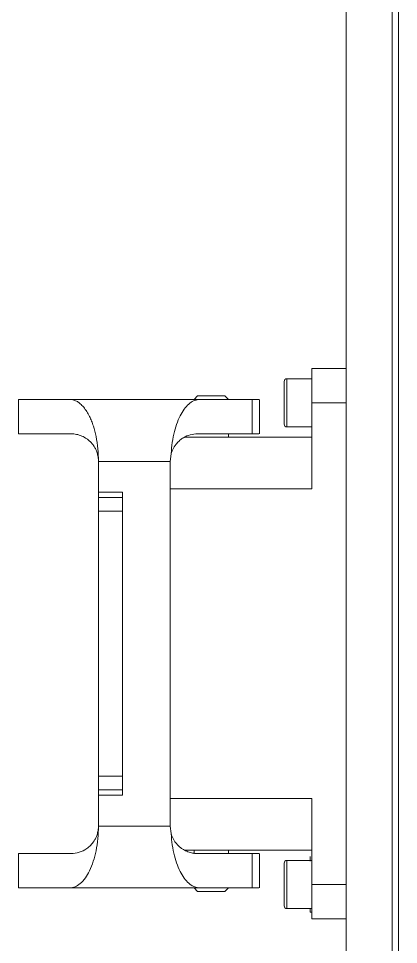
# Model space of a CAD drawing. Extents: x 4137 to 28680, y 2446 to 6814.
# Drawn here: x 7283.4 to 7338.6, y 2900.2 to 3034.8 of the extents above; entities that cross this region are included whole.
import ezdxf

# ---------------------------------------------------------------- set-up
doc = ezdxf.new("R2010")
doc.units = 0
doc.header["$LTSCALE"] = 0.5
doc.layers.get('0').update_dxf_attribs({"linetype": 'CONTINUOUS'})

msp = doc.modelspace()

# ---------------------------------------------------------------- linework, layer by layer
at = {"color": 7, "linetype": 'Continuous', "lineweight": 15}
for p, q in [((7331.02, 3144.96), (7331.02, 2844.96)), ((7337.71, 2851.65), (7337.71, 3138.27)), ((7338.64, 2852.58), (7338.64, 3137.34)), ((7331.02, 2983.96), (7326.02, 2983.96)), ((7326.02, 2983.96), (7326.02, 2978.96)), ((7326.02, 2982.46), (7322.42, 2982.46)), ((7322.02, 2978.96), (7322.02, 2982.06)), ((7309.42, 2979.97), (7308.92, 2979.46)), ((7313.92, 2979.46), (7313.42, 2979.96)), ((7283.42, 2974.46), (7283.42, 2979.46)), ((7290.84, 2979.46), (7283.42, 2979.46)), ((7290.84, 2979.46), (7309.76, 2979.46)), ((7317.35, 2979.46), (7309.76, 2979.46)), ((7317.35, 2974.46), (7317.35, 2979.46)), ((7318.42, 2974.46), (7318.42, 2979.47)), ((7322.02, 2975.86), (7322.02, 2978.96)), ((7326.02, 2978.96), (7326.02, 2966.46)), ((7331.02, 2978.96), (7326.02, 2978.96)), ((7291.04, 2974.46), (7283.42, 2974.46)), ((7317.35, 2974.46), (7309.44, 2974.46)), ((7313.92, 2974.46), (7313.92, 2973.96)), ((7322.42, 2975.46), (7326.02, 2975.46)), ((7326.02, 2973.96), (7307.54, 2973.96)), ((7305.59, 2971.56), (7305.44, 2970.46)), ((7305.44, 2970.46), (7295.04, 2970.46)), ((7295.04, 2965.96), (7295.04, 2970.46)), ((7305.44, 2970.46), (7305.44, 2917.46)), ((7295.04, 2965.96), (7298.54, 2965.96)), ((7295.04, 2965.22), (7295.04, 2965.96)), ((7295.04, 2965.22), (7298.54, 2965.22)), ((7298.54, 2965.22), (7298.54, 2965.96)), ((7295.04, 2963.22), (7298.54, 2963.22)), ((7295.04, 2924.7), (7295.04, 2963.22)), ((7298.54, 2924.7), (7298.54, 2963.22)), ((7295.04, 2924.7), (7298.54, 2924.7)), ((7295.04, 2922.7), (7298.54, 2922.7)), ((7295.04, 2921.96), (7295.04, 2922.7)), ((7298.54, 2921.96), (7295.04, 2921.96)), ((7295.04, 2917.46), (7295.04, 2921.96)), ((7298.54, 2921.96), (7298.54, 2922.7)), ((7326.02, 2908.96), (7326.02, 2921.46)), ((7305.44, 2917.46), (7295.04, 2917.46)), ((7305.59, 2916.36), (7305.44, 2917.46)), ((7307.52, 2913.96), (7326.02, 2913.96)), ((7308.92, 2913.96), (7308.92, 2913.41)), ((7313.92, 2913.46), (7313.92, 2913.96)), ((7283.42, 2913.46), (7291.04, 2913.46)), ((7283.42, 2913.46), (7283.42, 2908.46)), ((7309.44, 2913.46), (7317.35, 2913.46)), ((7317.35, 2913.46), (7317.35, 2908.46)), ((7318.42, 2908.46), (7318.42, 2913.47)), ((7326.02, 2912.46), (7322.42, 2912.46)), ((7325.82, 2912.58), (7325.82, 2912.46)), ((7322.02, 2908.96), (7322.02, 2912.06)), ((7283.42, 2908.46), (7290.84, 2908.46)), ((7309.76, 2908.46), (7290.84, 2908.46)), ((7308.92, 2908.46), (7309.42, 2907.96)), ((7309.76, 2908.46), (7317.35, 2908.46)), ((7313.92, 2908.46), (7313.42, 2907.96)), ((7322.02, 2905.86), (7322.02, 2908.96)), ((7331.02, 2908.96), (7326.02, 2908.96)), ((7326.02, 2903.96), (7326.02, 2908.96)), ((7322.42, 2905.46), (7326.02, 2905.46)), ((7325.82, 2905.46), (7325.82, 2904.96)), ((7325.82, 2904.96), (7326.02, 2904.96)), ((7331.02, 2903.96), (7326.02, 2903.96))]:
    msp.add_line(p, q, dxfattribs=at)
at = {"color": 8, "linetype": 'Continuous', "lineweight": 15}
for p, q in [((7322.42, 2982.46), (7322.42, 2978.96)), ((7322.42, 2978.96), (7322.42, 2975.46)), ((7326.02, 2966.46), (7305.44, 2966.46)), ((7305.44, 2921.46), (7326.02, 2921.46)), ((7322.42, 2912.46), (7322.42, 2908.96)), ((7322.42, 2908.96), (7322.42, 2905.46))]:
    msp.add_line(p, q, dxfattribs=at)
at = {"color": 7, "linetype": 'Continuous', "lineweight": 15}
for centre, start, end in [((7322.42, 2982.06), 90, 180), ((7322.42, 2975.86), 180, 270), ((7322.42, 2912.06), 90, 180), ((7322.42, 2905.86), 180, 270)]:
    msp.add_arc(centre, 0.4, start, end, dxfattribs=at)
for points, knots in [([(7313.42, 2979.96), (7313.39, 2979.96), (7313.33, 2979.96), (7312.87, 2979.96), (7312.2, 2979.96), (7311.42, 2979.96), (7310.63, 2979.96), (7309.97, 2979.96), (7309.51, 2979.96), (7309.45, 2979.96), (7309.42, 2979.96)], [0, 0, 0, 0, 0.125, 0.25, 0.374999, 0.5, 0.625, 0.75, 0.875, 1, 1, 1, 1]), ([(7295.04, 2970.46), (7295.02, 2971.07), (7294.99, 2972.31), (7294.72, 2974.06), (7294.38, 2975.38), (7294.04, 2976.33), (7293.72, 2977.04), (7293.34, 2977.72), (7292.89, 2978.35), (7292.42, 2978.82), (7291.94, 2979.17), (7291.43, 2979.41), (7291.05, 2979.44), (7290.84, 2979.46)], [0, 0, 0, 0, 0.123485, 0.2497094, 0.3705494, 0.4348736, 0.4998427, 0.5779277, 0.6613773, 0.7498939, 0.8190889, 0.9025817, 1, 1, 1, 1]), ([(7309.76, 2979.46), (7309.52, 2979.43), (7309.03, 2979.38), (7308.32, 2978.96), (7307.65, 2978.3), (7307.03, 2977.36), (7306.49, 2976.2), (7306.06, 2974.8), (7305.73, 2973.25), (7305.64, 2972.12), (7305.59, 2971.56)], [0, 0, 0, 0, 0.125339, 0.249985, 0.375869, 0.499958, 0.626027, 0.74986, 0.87568, 1, 1, 1, 1]), ([(7318.29, 2979.46), (7318.32, 2979.46), (7318.43, 2979.46), (7317.8, 2979.46), (7317.35, 2979.46)], [0, 0, 0, 0, 0.296633, 1, 1, 1, 1]), ([(7291.04, 2974.46), (7291.31, 2974.45), (7291.84, 2974.42), (7292.61, 2974.17), (7293.24, 2973.82), (7293.73, 2973.44), (7294.08, 2973.07), (7294.39, 2972.67), (7294.64, 2972.23), (7294.84, 2971.71), (7295, 2971.13), (7295.03, 2970.67), (7295.04, 2970.46)], [0, 0, 0, 0, 0.17529, 0.341504, 0.50016, 0.591087, 0.674174, 0.750201, 0.816448, 0.875182, 0.941928, 1, 1, 1, 1]), ([(7305.59, 2971.56), (7305.7, 2971.84), (7305.86, 2972.28), (7306.15, 2972.74), (7306.46, 2973.14), (7306.87, 2973.55), (7307.53, 2974.01), (7308.39, 2974.38), (7309.08, 2974.43), (7309.44, 2974.46)], [0, 0, 0, 0, 0.113169, 0.178166, 0.2498462, 0.3686049, 0.499907, 0.7424298, 1, 1, 1, 1]), ([(7318.29, 2974.46), (7318.32, 2974.46), (7318.43, 2974.46), (7317.8, 2974.46), (7317.35, 2974.46)], [0, 0, 0, 0, 0.296633, 1, 1, 1, 1]), ([(7295.04, 2963.22), (7295.04, 2963.47), (7295.04, 2963.97), (7295.04, 2964.61), (7295.04, 2965.08), (7295.04, 2965.17), (7295.04, 2965.22)], [0, 0, 0, 0, 0.25, 0.500001, 0.75, 1, 1, 1, 1]), ([(7298.54, 2963.22), (7298.54, 2963.47), (7298.54, 2963.97), (7298.54, 2964.61), (7298.54, 2965.08), (7298.54, 2965.17), (7298.54, 2965.22)], [0, 0, 0, 0, 0.25, 0.500001, 0.75, 1, 1, 1, 1]), ([(7295.04, 2922.7), (7295.04, 2922.75), (7295.04, 2922.84), (7295.04, 2923.31), (7295.04, 2923.95), (7295.04, 2924.45), (7295.04, 2924.7)], [0, 0, 0, 0, 0.25, 0.499999, 0.75, 1, 1, 1, 1]), ([(7298.54, 2922.7), (7298.54, 2922.75), (7298.54, 2922.84), (7298.54, 2923.31), (7298.54, 2923.95), (7298.54, 2924.45), (7298.54, 2924.7)], [0, 0, 0, 0, 0.25, 0.499999, 0.75, 1, 1, 1, 1]), ([(7290.84, 2908.46), (7291.11, 2908.49), (7291.63, 2908.55), (7292.41, 2909.05), (7293.12, 2909.84), (7293.77, 2910.93), (7294.3, 2912.27), (7294.72, 2913.86), (7294.99, 2915.61), (7295.02, 2916.85), (7295.04, 2917.46)], [0, 0, 0, 0, 0.125442, 0.250088, 0.382533, 0.500071, 0.629263, 0.750161, 0.876453, 1, 1, 1, 1]), ([(7295.04, 2917.46), (7295.03, 2917.25), (7295.01, 2916.91), (7294.92, 2916.5), (7294.81, 2916.12), (7294.64, 2915.7), (7294.34, 2915.17), (7293.9, 2914.63), (7293.18, 2914.04), (7292.22, 2913.55), (7291.44, 2913.49), (7291.04, 2913.46)], [0, 0, 0, 0, 0.05805, 0.090046, 0.125012, 0.183595, 0.250017, 0.366367, 0.49998, 0.740569, 1, 1, 1, 1]), ([(7305.59, 2916.36), (7305.64, 2915.8), (7305.73, 2914.67), (7306.06, 2913.12), (7306.49, 2911.73), (7307.03, 2910.56), (7307.65, 2909.63), (7308.54, 2908.71), (7309.27, 2908.56), (7309.76, 2908.46)], [0, 0, 0, 0, 0.1244, 0.250328, 0.374221, 0.500433, 0.624584, 0.750609, 1, 1, 1, 1]), ([(7309.44, 2913.46), (7309.2, 2913.47), (7308.73, 2913.49), (7308.04, 2913.69), (7307.47, 2913.96), (7307.03, 2914.26), (7306.7, 2914.53), (7306.33, 2914.93), (7305.93, 2915.46), (7305.7, 2916.08), (7305.59, 2916.36)], [0, 0, 0, 0, 0.1736605, 0.3400251, 0.5002328, 0.5893522, 0.6725778, 0.7503304, 0.8868633, 1, 1, 1, 1]), ([(7317.35, 2913.46), (7317.8, 2913.46), (7318.43, 2913.46), (7318.32, 2913.46), (7318.29, 2913.46)], [0, 0, 0, 0, 0.703367, 1, 1, 1, 1]), ([(7325.82, 2913.02), (7325.82, 2913.01), (7325.82, 2913), (7325.82, 2912.9), (7325.82, 2912.77), (7325.82, 2912.66), (7325.82, 2912.6)], [0, 0, 0, 0, 0.250001, 0.500003, 0.750003, 1, 1, 1, 1]), ([(7325.82, 2912.87), (7325.82, 2912.87), (7325.82, 2912.86), (7325.82, 2912.84), (7325.82, 2912.79), (7325.82, 2912.74), (7325.82, 2912.69), (7325.82, 2912.64), (7325.82, 2912.6), (7325.82, 2912.59), (7325.82, 2912.58)], [0, 0, 0, 0, 0.125, 0.249997, 0.374998, 0.500003, 0.624998, 0.749997, 0.874997, 1, 1, 1, 1]), ([(7325.82, 2912.6), (7325.82, 2912.54), (7325.82, 2912.45), (7325.82, 2912.38), (7325.82, 2912.35)], [0, 0, 0, 0, 0.60416, 1, 1, 1, 1]), ([(7317.35, 2908.46), (7317.8, 2908.46), (7318.43, 2908.46), (7318.32, 2908.46), (7318.29, 2908.46)], [0, 0, 0, 0, 0.703367, 1, 1, 1, 1]), ([(7309.42, 2907.96), (7309.45, 2907.96), (7309.51, 2907.96), (7309.97, 2907.96), (7310.63, 2907.96), (7311.42, 2907.96), (7312.2, 2907.96), (7312.87, 2907.96), (7313.33, 2907.96), (7313.39, 2907.96), (7313.42, 2907.96)], [0, 0, 0, 0, 0.125, 0.25, 0.375, 0.5, 0.625001, 0.75, 0.875, 1, 1, 1, 1])]:
    msp.add_open_spline(points, degree=3, knots=knots, dxfattribs=at)

doc.saveas('drawing.dxf')
